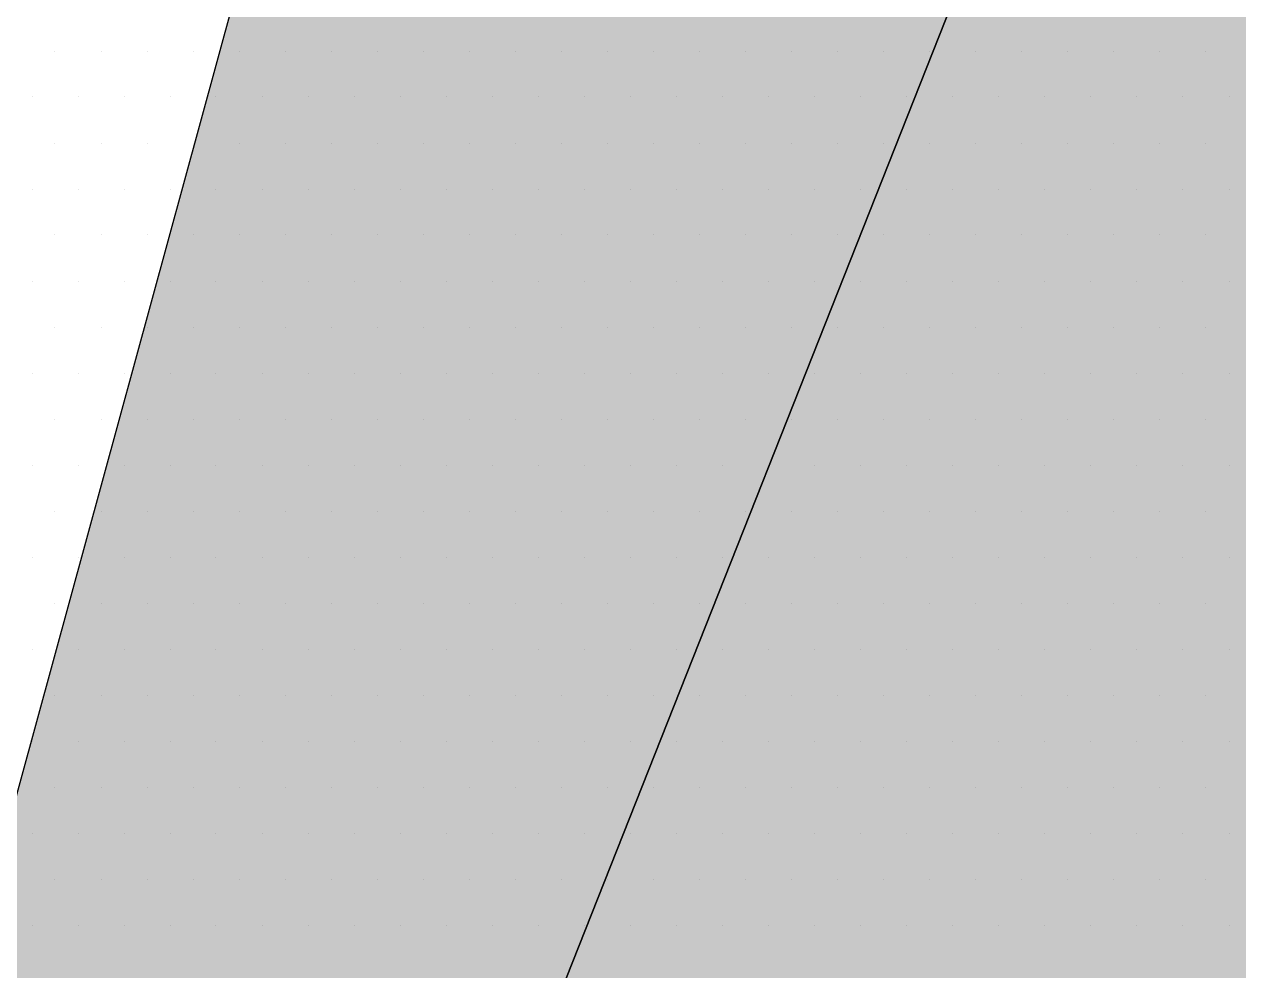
# Model space of a CAD drawing. Header units: metres. Extents: x 9606 to 9900, y 4805 to 4952.
# Drawn here: x 9864.38 to 9864.864, y 4851.5308 to 4851.9079 of the extents above; entities that cross this region are included whole.
import ezdxf

# ---------------------------------------------------------------- set-up
doc = ezdxf.new("R2010")
doc.units = ezdxf.units.M
doc.header["$LTSCALE"] = 2
doc.linetypes.add('CACHEX2', pattern=[0.75, 0.5, -0.25])
for name, color, linetype in [('CARTOUCHE', 7, 'Continuous'), ('LOGO', 4, 'Continuous'), ('rosace', 7, 'Continuous')]:
    doc.layers.add(name, color=color, linetype=linetype)

# ---------------------------------------------------------------- blocks, each defined once
blk = doc.blocks.new('A$C715108E3')
at = {"layer": 'LOGO', "color": 131}
for p, q in [((-11.7174, -16.6339), (-11.7174, -16.6339)), ((-11.6252, -16.6339), (-11.6252, -16.6339)), ((-11.5338, -16.6339), (-11.5338, -16.6339)), ((-11.442, -16.6339), (-11.442, -16.6339)), ((-11.3501, -16.6339), (-11.3501, -16.6339)), ((-11.2587, -16.6339), (-11.2587, -16.6339)), ((-11.1668, -16.6339), (-11.1668, -16.6339)), ((-11.0748, -16.6339), (-11.0748, -16.6339)), ((-10.9835, -16.6339), (-10.9835, -16.6339)), ((-10.8917, -16.6339), (-10.8917, -16.6339)), ((-10.7995, -16.6339), (-10.7995, -16.6339)), ((-10.7084, -16.6339), (-10.7084, -16.6339)), ((-10.6166, -16.6339), (-10.6166, -16.6339)), ((-10.5248, -16.6339), (-10.5248, -16.6339)), ((-10.4327, -16.6339), (-10.4327, -16.6339)), ((-10.3415, -16.6339), (-10.3415, -16.6339)), ((-10.2496, -16.6339), (-10.2496, -16.6339)), ((-10.1578, -16.6339), (-10.1578, -16.6339)), ((-10.0662, -16.6339), (-10.0662, -16.6339)), ((-9.9741, -16.6339), (-9.9741, -16.6339)), ((-9.8823, -16.6339), (-9.8823, -16.6339)), ((-9.7912, -16.6339), (-9.7912, -16.6339)), ((-9.699, -16.6339), (-9.699, -16.6339)), ((-9.6072, -16.6339), (-9.6072, -16.6339)), ((-9.5159, -16.6339), (-9.5159, -16.6339)), ((-9.4239, -16.6339), (-9.4239, -16.6339)), ((-11.7628, -16.7251), (-11.7628, -16.7251)), ((-11.6713, -16.7251), (-11.6713, -16.7251)), ((-11.5795, -16.7251), (-11.5795, -16.7251)), ((-11.4877, -16.7251), (-11.4877, -16.7251)), ((-11.3966, -16.7251), (-11.3966, -16.7251)), ((-11.3046, -16.7251), (-11.3046, -16.7251)), ((-11.2126, -16.7251), (-11.2126, -16.7251)), ((-11.1213, -16.7251), (-11.1213, -16.7251)), ((-11.0293, -16.7251), (-11.0293, -16.7251)), ((-10.9374, -16.7251), (-10.9374, -16.7251)), ((-10.846, -16.7251), (-10.846, -16.7251)), ((-10.754, -16.7251), (-10.754, -16.7251)), ((-10.6619, -16.7251), (-10.6619, -16.7251)), ((-10.5703, -16.7251), (-10.5703, -16.7251)), ((-10.479, -16.7251), (-10.479, -16.7251)), ((-10.3868, -16.7251), (-10.3868, -16.7251)), ((-10.295, -16.7251), (-10.295, -16.7251)), ((-10.2037, -16.7251), (-10.2037, -16.7251)), ((-10.1117, -16.7251), (-10.1117, -16.7251)), ((-10.0199, -16.7251), (-10.0199, -16.7251)), ((-9.9286, -16.7251), (-9.9286, -16.7251)), ((-9.8369, -16.7251), (-9.8369, -16.7251)), ((-9.7449, -16.7251), (-9.7449, -16.7251)), ((-9.6537, -16.7251), (-9.6537, -16.7251)), ((-9.5616, -16.7251), (-9.5616, -16.7251)), ((-9.4696, -16.7251), (-9.4696, -16.7251)), ((-9.3778, -16.7251), (-9.3778, -16.7251)), ((-11.7174, -16.8175), (-11.7174, -16.8175)), ((-11.6252, -16.8175), (-11.6252, -16.8175)), ((-11.5338, -16.8175), (-11.5338, -16.8175)), ((-11.442, -16.8175), (-11.442, -16.8175)), ((-11.3501, -16.8175), (-11.3501, -16.8175)), ((-11.2587, -16.8175), (-11.2587, -16.8175)), ((-11.1668, -16.8175), (-11.1668, -16.8175)), ((-11.0748, -16.8175), (-11.0748, -16.8175)), ((-10.9835, -16.8175), (-10.9835, -16.8175)), ((-10.8917, -16.8175), (-10.8917, -16.8175)), ((-10.7995, -16.8175), (-10.7995, -16.8175)), ((-10.7084, -16.8175), (-10.7084, -16.8175)), ((-10.6166, -16.8175), (-10.6166, -16.8175)), ((-10.5248, -16.8175), (-10.5248, -16.8175)), ((-10.4327, -16.8175), (-10.4327, -16.8175)), ((-10.3415, -16.8175), (-10.3415, -16.8175)), ((-10.2496, -16.8175), (-10.2496, -16.8175)), ((-10.1578, -16.8175), (-10.1578, -16.8175)), ((-10.0662, -16.8175), (-10.0662, -16.8175)), ((-9.9741, -16.8175), (-9.9741, -16.8175)), ((-9.8823, -16.8175), (-9.8823, -16.8175)), ((-9.7912, -16.8175), (-9.7912, -16.8175)), ((-9.699, -16.8175), (-9.699, -16.8175)), ((-9.6072, -16.8175), (-9.6072, -16.8175)), ((-9.5159, -16.8175), (-9.5159, -16.8175)), ((-9.4239, -16.8175), (-9.4239, -16.8175)), ((-11.7628, -16.909), (-11.7628, -16.909)), ((-11.6713, -16.909), (-11.6713, -16.909)), ((-11.5795, -16.909), (-11.5795, -16.909)), ((-11.4877, -16.909), (-11.4877, -16.909)), ((-11.3966, -16.909), (-11.3966, -16.909)), ((-11.3046, -16.909), (-11.3046, -16.909)), ((-11.2126, -16.909), (-11.2126, -16.909)), ((-11.1213, -16.909), (-11.1213, -16.909)), ((-11.0293, -16.909), (-11.0293, -16.909)), ((-10.9374, -16.909), (-10.9374, -16.909)), ((-10.846, -16.909), (-10.846, -16.909)), ((-10.754, -16.909), (-10.754, -16.909)), ((-10.6619, -16.909), (-10.6619, -16.909)), ((-10.5703, -16.909), (-10.5703, -16.909)), ((-10.479, -16.909), (-10.479, -16.909)), ((-10.3868, -16.909), (-10.3868, -16.909)), ((-10.295, -16.909), (-10.295, -16.909)), ((-10.2037, -16.909), (-10.2037, -16.909)), ((-10.1117, -16.909), (-10.1117, -16.909)), ((-10.0199, -16.909), (-10.0199, -16.909)), ((-9.9286, -16.909), (-9.9286, -16.909)), ((-9.8369, -16.909), (-9.8369, -16.909)), ((-9.7449, -16.909), (-9.7449, -16.909)), ((-9.6537, -16.909), (-9.6537, -16.909)), ((-9.5616, -16.909), (-9.5616, -16.909)), ((-9.4696, -16.909), (-9.4696, -16.909)), ((-9.3778, -16.909), (-9.3778, -16.909)), ((-11.7174, -17.0003), (-11.7174, -17.0003)), ((-11.6252, -17.0003), (-11.6252, -17.0003)), ((-11.5338, -17.0003), (-11.5338, -17.0003)), ((-11.442, -17.0003), (-11.442, -17.0003)), ((-11.3501, -17.0003), (-11.3501, -17.0003)), ((-11.2587, -17.0003), (-11.2587, -17.0003)), ((-11.1668, -17.0003), (-11.1668, -17.0003)), ((-11.0748, -17.0003), (-11.0748, -17.0003)), ((-10.9835, -17.0003), (-10.9835, -17.0003)), ((-10.8917, -17.0003), (-10.8917, -17.0003)), ((-10.7995, -17.0003), (-10.7995, -17.0003)), ((-10.7084, -17.0003), (-10.7084, -17.0003)), ((-10.6166, -17.0003), (-10.6166, -17.0003)), ((-10.5248, -17.0003), (-10.5248, -17.0003)), ((-10.4327, -17.0003), (-10.4327, -17.0003)), ((-10.3415, -17.0003), (-10.3415, -17.0003)), ((-10.2496, -17.0003), (-10.2496, -17.0003)), ((-10.1578, -17.0003), (-10.1578, -17.0003)), ((-10.0662, -17.0003), (-10.0662, -17.0003)), ((-9.9741, -17.0003), (-9.9741, -17.0003)), ((-9.8823, -17.0003), (-9.8823, -17.0003)), ((-9.7912, -17.0003), (-9.7912, -17.0003)), ((-9.699, -17.0003), (-9.699, -17.0003)), ((-9.6072, -17.0003), (-9.6072, -17.0003)), ((-9.5159, -17.0003), (-9.5159, -17.0003)), ((-9.4239, -17.0003), (-9.4239, -17.0003)), ((-11.7628, -17.0928), (-11.7628, -17.0928)), ((-11.6713, -17.0928), (-11.6713, -17.0928)), ((-11.5795, -17.0928), (-11.5795, -17.0928)), ((-11.4877, -17.0928), (-11.4877, -17.0928)), ((-11.3966, -17.0928), (-11.3966, -17.0928)), ((-11.3046, -17.0928), (-11.3046, -17.0928)), ((-11.2126, -17.0928), (-11.2126, -17.0928)), ((-11.1213, -17.0928), (-11.1213, -17.0928)), ((-11.0293, -17.0928), (-11.0293, -17.0928)), ((-10.9374, -17.0928), (-10.9374, -17.0928)), ((-10.846, -17.0928), (-10.846, -17.0928)), ((-10.754, -17.0928), (-10.754, -17.0928)), ((-10.6619, -17.0928), (-10.6619, -17.0928)), ((-10.5703, -17.0928), (-10.5703, -17.0928)), ((-10.479, -17.0928), (-10.479, -17.0928)), ((-10.3868, -17.0928), (-10.3868, -17.0928)), ((-10.295, -17.0928), (-10.295, -17.0928)), ((-10.2037, -17.0928), (-10.2037, -17.0928)), ((-10.1117, -17.0928), (-10.1117, -17.0928)), ((-10.0199, -17.0928), (-10.0199, -17.0928)), ((-9.9286, -17.0928), (-9.9286, -17.0928)), ((-9.8369, -17.0928), (-9.8369, -17.0928)), ((-9.7449, -17.0928), (-9.7449, -17.0928)), ((-9.6537, -17.0928), (-9.6537, -17.0928)), ((-9.5616, -17.0928), (-9.5616, -17.0928)), ((-9.4696, -17.0928), (-9.4696, -17.0928)), ((-9.3778, -17.0928), (-9.3778, -17.0928)), ((-11.7174, -17.1843), (-11.7174, -17.1843)), ((-11.6252, -17.1843), (-11.6252, -17.1843)), ((-11.5338, -17.1843), (-11.5338, -17.1843)), ((-11.442, -17.1843), (-11.442, -17.1843)), ((-11.3501, -17.1843), (-11.3501, -17.1843)), ((-11.2587, -17.1843), (-11.2587, -17.1843)), ((-11.1668, -17.1843), (-11.1668, -17.1843)), ((-11.0748, -17.1843), (-11.0748, -17.1843)), ((-10.9835, -17.1843), (-10.9835, -17.1843)), ((-10.8917, -17.1843), (-10.8917, -17.1843)), ((-10.7995, -17.1843), (-10.7995, -17.1843)), ((-10.7084, -17.1843), (-10.7084, -17.1843)), ((-10.6166, -17.1843), (-10.6166, -17.1843)), ((-10.5248, -17.1843), (-10.5248, -17.1843)), ((-10.4327, -17.1843), (-10.4327, -17.1843)), ((-10.3415, -17.1843), (-10.3415, -17.1843)), ((-10.2496, -17.1843), (-10.2496, -17.1843)), ((-10.1578, -17.1843), (-10.1578, -17.1843)), ((-10.0662, -17.1843), (-10.0662, -17.1843)), ((-9.9741, -17.1843), (-9.9741, -17.1843)), ((-9.8823, -17.1843), (-9.8823, -17.1843)), ((-9.7912, -17.1843), (-9.7912, -17.1843)), ((-9.699, -17.1843), (-9.699, -17.1843)), ((-9.6072, -17.1843), (-9.6072, -17.1843)), ((-9.5159, -17.1843), (-9.5159, -17.1843)), ((-9.4239, -17.1843), (-9.4239, -17.1843)), ((-11.7628, -17.2756), (-11.7628, -17.2756)), ((-11.6713, -17.2756), (-11.6713, -17.2756)), ((-11.5795, -17.2756), (-11.5795, -17.2756)), ((-11.4877, -17.2756), (-11.4877, -17.2756)), ((-11.3966, -17.2756), (-11.3966, -17.2756)), ((-11.3046, -17.2756), (-11.3046, -17.2756)), ((-11.2126, -17.2756), (-11.2126, -17.2756)), ((-11.1213, -17.2756), (-11.1213, -17.2756)), ((-11.0293, -17.2756), (-11.0293, -17.2756)), ((-10.9374, -17.2756), (-10.9374, -17.2756)), ((-10.846, -17.2756), (-10.846, -17.2756)), ((-10.754, -17.2756), (-10.754, -17.2756)), ((-10.6619, -17.2756), (-10.6619, -17.2756)), ((-10.5703, -17.2756), (-10.5703, -17.2756)), ((-10.479, -17.2756), (-10.479, -17.2756)), ((-10.3868, -17.2756), (-10.3868, -17.2756)), ((-10.295, -17.2756), (-10.295, -17.2756)), ((-10.2037, -17.2756), (-10.2037, -17.2756)), ((-10.1117, -17.2756), (-10.1117, -17.2756)), ((-10.0199, -17.2756), (-10.0199, -17.2756)), ((-9.9286, -17.2756), (-9.9286, -17.2756)), ((-9.8369, -17.2756), (-9.8369, -17.2756)), ((-9.7449, -17.2756), (-9.7449, -17.2756)), ((-9.6537, -17.2756), (-9.6537, -17.2756)), ((-9.5616, -17.2756), (-9.5616, -17.2756)), ((-9.4696, -17.2756), (-9.4696, -17.2756)), ((-9.3778, -17.2756), (-9.3778, -17.2756)), ((-11.7174, -17.368), (-11.7174, -17.368)), ((-11.6252, -17.368), (-11.6252, -17.368)), ((-11.5338, -17.368), (-11.5338, -17.368)), ((-11.442, -17.368), (-11.442, -17.368)), ((-11.3501, -17.368), (-11.3501, -17.368)), ((-11.2587, -17.368), (-11.2587, -17.368)), ((-11.1668, -17.368), (-11.1668, -17.368)), ((-11.0748, -17.368), (-11.0748, -17.368)), ((-10.9835, -17.368), (-10.9835, -17.368)), ((-10.8917, -17.368), (-10.8917, -17.368)), ((-10.7995, -17.368), (-10.7995, -17.368)), ((-10.7084, -17.368), (-10.7084, -17.368)), ((-10.6166, -17.368), (-10.6166, -17.368)), ((-10.5248, -17.368), (-10.5248, -17.368)), ((-10.4327, -17.368), (-10.4327, -17.368)), ((-10.3415, -17.368), (-10.3415, -17.368)), ((-10.2496, -17.368), (-10.2496, -17.368)), ((-10.1578, -17.368), (-10.1578, -17.368)), ((-10.0662, -17.368), (-10.0662, -17.368)), ((-9.9741, -17.368), (-9.9741, -17.368)), ((-9.8823, -17.368), (-9.8823, -17.368)), ((-9.7912, -17.368), (-9.7912, -17.368)), ((-9.699, -17.368), (-9.699, -17.368)), ((-9.6072, -17.368), (-9.6072, -17.368)), ((-9.5159, -17.368), (-9.5159, -17.368)), ((-9.4239, -17.368), (-9.4239, -17.368)), ((-11.7628, -17.4592), (-11.7628, -17.4592)), ((-11.6713, -17.4592), (-11.6713, -17.4592)), ((-11.5795, -17.4592), (-11.5795, -17.4592)), ((-11.4877, -17.4592), (-11.4877, -17.4592)), ((-11.3966, -17.4592), (-11.3966, -17.4592)), ((-11.3046, -17.4592), (-11.3046, -17.4592)), ((-11.2126, -17.4592), (-11.2126, -17.4592)), ((-11.1213, -17.4592), (-11.1213, -17.4592)), ((-11.0293, -17.4592), (-11.0293, -17.4592)), ((-10.9374, -17.4592), (-10.9374, -17.4592)), ((-10.846, -17.4592), (-10.846, -17.4592)), ((-10.754, -17.4592), (-10.754, -17.4592)), ((-10.6619, -17.4592), (-10.6619, -17.4592)), ((-10.5703, -17.4592), (-10.5703, -17.4592)), ((-10.479, -17.4592), (-10.479, -17.4592)), ((-10.3868, -17.4592), (-10.3868, -17.4592)), ((-10.295, -17.4592), (-10.295, -17.4592)), ((-10.2037, -17.4592), (-10.2037, -17.4592)), ((-10.1117, -17.4592), (-10.1117, -17.4592)), ((-10.0199, -17.4592), (-10.0199, -17.4592)), ((-9.9286, -17.4592), (-9.9286, -17.4592)), ((-9.8369, -17.4592), (-9.8369, -17.4592)), ((-9.7449, -17.4592), (-9.7449, -17.4592)), ((-9.6537, -17.4592), (-9.6537, -17.4592)), ((-9.5616, -17.4592), (-9.5616, -17.4592)), ((-9.4696, -17.4592), (-9.4696, -17.4592)), ((-9.3778, -17.4592), (-9.3778, -17.4592)), ((-11.7174, -17.5507), (-11.7174, -17.5507)), ((-11.6252, -17.5507), (-11.6252, -17.5507)), ((-11.5338, -17.5507), (-11.5338, -17.5507)), ((-11.442, -17.5507), (-11.442, -17.5507)), ((-11.3501, -17.5507), (-11.3501, -17.5507)), ((-11.2587, -17.5507), (-11.2587, -17.5507)), ((-11.1668, -17.5507), (-11.1668, -17.5507)), ((-11.0748, -17.5507), (-11.0748, -17.5507)), ((-10.9835, -17.5507), (-10.9835, -17.5507)), ((-10.8917, -17.5507), (-10.8917, -17.5507)), ((-10.7995, -17.5507), (-10.7995, -17.5507)), ((-10.7084, -17.5507), (-10.7084, -17.5507)), ((-10.6166, -17.5507), (-10.6166, -17.5507)), ((-10.5248, -17.5507), (-10.5248, -17.5507)), ((-10.4327, -17.5507), (-10.4327, -17.5507)), ((-10.3415, -17.5507), (-10.3415, -17.5507)), ((-10.2496, -17.5507), (-10.2496, -17.5507)), ((-10.1578, -17.5507), (-10.1578, -17.5507)), ((-10.0662, -17.5507), (-10.0662, -17.5507)), ((-9.9741, -17.5507), (-9.9741, -17.5507)), ((-9.8823, -17.5507), (-9.8823, -17.5507)), ((-9.7912, -17.5507), (-9.7912, -17.5507)), ((-9.699, -17.5507), (-9.699, -17.5507)), ((-9.6072, -17.5507), (-9.6072, -17.5507)), ((-9.5159, -17.5507), (-9.5159, -17.5507)), ((-9.4239, -17.5507), (-9.4239, -17.5507)), ((-11.7628, -17.6431), (-11.7628, -17.6431)), ((-11.6713, -17.6431), (-11.6713, -17.6431)), ((-11.5795, -17.6431), (-11.5795, -17.6431)), ((-11.4877, -17.6431), (-11.4877, -17.6431)), ((-11.3966, -17.6431), (-11.3966, -17.6431)), ((-11.3046, -17.6431), (-11.3046, -17.6431)), ((-11.2126, -17.6431), (-11.2126, -17.6431)), ((-11.1213, -17.6431), (-11.1213, -17.6431)), ((-11.0293, -17.6431), (-11.0293, -17.6431)), ((-10.9374, -17.6431), (-10.9374, -17.6431)), ((-10.846, -17.6431), (-10.846, -17.6431)), ((-10.754, -17.6431), (-10.754, -17.6431)), ((-10.6619, -17.6431), (-10.6619, -17.6431)), ((-10.5703, -17.6431), (-10.5703, -17.6431)), ((-10.479, -17.6431), (-10.479, -17.6431)), ((-10.3868, -17.6431), (-10.3868, -17.6431)), ((-10.295, -17.6431), (-10.295, -17.6431)), ((-10.2037, -17.6431), (-10.2037, -17.6431)), ((-10.1117, -17.6431), (-10.1117, -17.6431)), ((-10.0199, -17.6431), (-10.0199, -17.6431)), ((-9.9286, -17.6431), (-9.9286, -17.6431)), ((-9.8369, -17.6431), (-9.8369, -17.6431)), ((-9.7449, -17.6431), (-9.7449, -17.6431)), ((-9.6537, -17.6431), (-9.6537, -17.6431)), ((-9.5616, -17.6431), (-9.5616, -17.6431)), ((-9.4696, -17.6431), (-9.4696, -17.6431)), ((-9.3778, -17.6431), (-9.3778, -17.6431)), ((-11.7174, -17.7343), (-11.7174, -17.7343)), ((-11.6252, -17.7343), (-11.6252, -17.7343)), ((-11.5338, -17.7343), (-11.5338, -17.7343)), ((-11.442, -17.7343), (-11.442, -17.7343)), ((-11.3501, -17.7343), (-11.3501, -17.7343)), ((-11.2587, -17.7343), (-11.2587, -17.7343)), ((-11.1668, -17.7343), (-11.1668, -17.7343)), ((-11.0748, -17.7343), (-11.0748, -17.7343)), ((-10.9835, -17.7343), (-10.9835, -17.7343)), ((-10.8917, -17.7343), (-10.8917, -17.7343)), ((-10.7995, -17.7343), (-10.7995, -17.7343)), ((-10.7084, -17.7343), (-10.7084, -17.7343)), ((-10.6166, -17.7343), (-10.6166, -17.7343)), ((-10.5248, -17.7343), (-10.5248, -17.7343)), ((-10.4327, -17.7343), (-10.4327, -17.7343)), ((-10.3415, -17.7343), (-10.3415, -17.7343)), ((-10.2496, -17.7343), (-10.2496, -17.7343)), ((-10.1578, -17.7343), (-10.1578, -17.7343)), ((-10.0662, -17.7343), (-10.0662, -17.7343)), ((-9.9741, -17.7343), (-9.9741, -17.7343)), ((-9.8823, -17.7343), (-9.8823, -17.7343)), ((-9.7912, -17.7343), (-9.7912, -17.7343)), ((-9.699, -17.7343), (-9.699, -17.7343)), ((-9.6072, -17.7343), (-9.6072, -17.7343)), ((-9.5159, -17.7343), (-9.5159, -17.7343)), ((-9.4239, -17.7343), (-9.4239, -17.7343)), ((-11.7628, -17.8258), (-11.7628, -17.8258)), ((-11.6713, -17.8258), (-11.6713, -17.8258)), ((-11.5795, -17.8258), (-11.5795, -17.8258)), ((-11.4877, -17.8258), (-11.4877, -17.8258)), ((-11.3966, -17.8258), (-11.3966, -17.8258)), ((-11.3046, -17.8258), (-11.3046, -17.8258)), ((-11.2126, -17.8258), (-11.2126, -17.8258)), ((-11.1213, -17.8258), (-11.1213, -17.8258)), ((-11.0293, -17.8258), (-11.0293, -17.8258)), ((-10.9374, -17.8258), (-10.9374, -17.8258)), ((-10.846, -17.8258), (-10.846, -17.8258)), ((-10.754, -17.8258), (-10.754, -17.8258)), ((-10.6619, -17.8258), (-10.6619, -17.8258)), ((-10.5703, -17.8258), (-10.5703, -17.8258)), ((-10.479, -17.8258), (-10.479, -17.8258)), ((-10.3868, -17.8258), (-10.3868, -17.8258)), ((-10.295, -17.8258), (-10.295, -17.8258)), ((-10.2037, -17.8258), (-10.2037, -17.8258)), ((-10.1117, -17.8258), (-10.1117, -17.8258)), ((-10.0199, -17.8258), (-10.0199, -17.8258)), ((-9.9286, -17.8258), (-9.9286, -17.8258)), ((-9.8369, -17.8258), (-9.8369, -17.8258)), ((-9.7449, -17.8258), (-9.7449, -17.8258)), ((-9.6537, -17.8258), (-9.6537, -17.8258)), ((-9.5616, -17.8258), (-9.5616, -17.8258)), ((-9.4696, -17.8258), (-9.4696, -17.8258)), ((-9.3778, -17.8258), (-9.3778, -17.8258)), ((-11.7174, -17.9182), (-11.7174, -17.9182)), ((-11.6252, -17.9182), (-11.6252, -17.9182)), ((-11.5338, -17.9182), (-11.5338, -17.9182)), ((-11.442, -17.9182), (-11.442, -17.9182)), ((-11.3501, -17.9182), (-11.3501, -17.9182)), ((-11.2587, -17.9182), (-11.2587, -17.9182)), ((-11.1668, -17.9182), (-11.1668, -17.9182)), ((-11.0748, -17.9182), (-11.0748, -17.9182)), ((-10.9835, -17.9182), (-10.9835, -17.9182)), ((-10.8917, -17.9182), (-10.8917, -17.9182)), ((-10.7995, -17.9182), (-10.7995, -17.9182)), ((-10.7084, -17.9182), (-10.7084, -17.9182)), ((-10.6166, -17.9182), (-10.6166, -17.9182)), ((-10.5248, -17.9182), (-10.5248, -17.9182)), ((-10.4327, -17.9182), (-10.4327, -17.9182)), ((-10.3415, -17.9182), (-10.3415, -17.9182)), ((-10.2496, -17.9182), (-10.2496, -17.9182)), ((-10.1578, -17.9182), (-10.1578, -17.9182)), ((-10.0662, -17.9182), (-10.0662, -17.9182)), ((-9.9741, -17.9182), (-9.9741, -17.9182)), ((-9.8823, -17.9182), (-9.8823, -17.9182)), ((-9.7912, -17.9182), (-9.7912, -17.9182)), ((-9.699, -17.9182), (-9.699, -17.9182)), ((-9.6072, -17.9182), (-9.6072, -17.9182)), ((-9.5159, -17.9182), (-9.5159, -17.9182)), ((-9.4239, -17.9182), (-9.4239, -17.9182)), ((-11.7628, -18.0097), (-11.7628, -18.0097)), ((-11.6713, -18.0097), (-11.6713, -18.0097)), ((-11.5795, -18.0097), (-11.5795, -18.0097)), ((-11.4877, -18.0097), (-11.4877, -18.0097)), ((-11.3966, -18.0097), (-11.3966, -18.0097)), ((-11.3046, -18.0097), (-11.3046, -18.0097)), ((-11.2126, -18.0097), (-11.2126, -18.0097)), ((-11.1213, -18.0097), (-11.1213, -18.0097)), ((-11.0293, -18.0097), (-11.0293, -18.0097)), ((-10.9374, -18.0097), (-10.9374, -18.0097)), ((-10.846, -18.0097), (-10.846, -18.0097)), ((-10.754, -18.0097), (-10.754, -18.0097)), ((-10.6619, -18.0097), (-10.6619, -18.0097)), ((-10.5703, -18.0097), (-10.5703, -18.0097)), ((-10.479, -18.0097), (-10.479, -18.0097)), ((-10.3868, -18.0097), (-10.3868, -18.0097)), ((-10.295, -18.0097), (-10.295, -18.0097)), ((-10.2037, -18.0097), (-10.2037, -18.0097)), ((-10.1117, -18.0097), (-10.1117, -18.0097)), ((-10.0199, -18.0097), (-10.0199, -18.0097)), ((-9.9286, -18.0097), (-9.9286, -18.0097)), ((-9.8369, -18.0097), (-9.8369, -18.0097)), ((-9.7449, -18.0097), (-9.7449, -18.0097)), ((-9.6537, -18.0097), (-9.6537, -18.0097)), ((-9.5616, -18.0097), (-9.5616, -18.0097)), ((-9.4696, -18.0097), (-9.4696, -18.0097)), ((-9.3778, -18.0097), (-9.3778, -18.0097)), ((-11.7174, -18.1009), (-11.7174, -18.1009)), ((-11.6252, -18.1009), (-11.6252, -18.1009)), ((-11.5338, -18.1009), (-11.5338, -18.1009)), ((-11.442, -18.1009), (-11.442, -18.1009)), ((-11.3501, -18.1009), (-11.3501, -18.1009)), ((-11.2587, -18.1009), (-11.2587, -18.1009)), ((-11.1668, -18.1009), (-11.1668, -18.1009)), ((-11.0748, -18.1009), (-11.0748, -18.1009)), ((-10.9835, -18.1009), (-10.9835, -18.1009)), ((-10.8917, -18.1009), (-10.8917, -18.1009)), ((-10.7995, -18.1009), (-10.7995, -18.1009)), ((-10.7084, -18.1009), (-10.7084, -18.1009)), ((-10.6166, -18.1009), (-10.6166, -18.1009)), ((-10.5248, -18.1009), (-10.5248, -18.1009)), ((-10.4327, -18.1009), (-10.4327, -18.1009)), ((-10.3415, -18.1009), (-10.3415, -18.1009)), ((-10.2496, -18.1009), (-10.2496, -18.1009)), ((-10.1578, -18.1009), (-10.1578, -18.1009)), ((-10.0662, -18.1009), (-10.0662, -18.1009)), ((-9.9741, -18.1009), (-9.9741, -18.1009)), ((-9.8823, -18.1009), (-9.8823, -18.1009)), ((-9.7912, -18.1009), (-9.7912, -18.1009)), ((-9.699, -18.1009), (-9.699, -18.1009)), ((-9.6072, -18.1009), (-9.6072, -18.1009)), ((-9.5159, -18.1009), (-9.5159, -18.1009)), ((-9.4239, -18.1009), (-9.4239, -18.1009)), ((-11.7628, -18.1933), (-11.7628, -18.1933)), ((-11.6713, -18.1933), (-11.6713, -18.1933)), ((-11.5795, -18.1933), (-11.5795, -18.1933)), ((-11.4877, -18.1933), (-11.4877, -18.1933)), ((-11.3966, -18.1933), (-11.3966, -18.1933)), ((-11.3046, -18.1933), (-11.3046, -18.1933)), ((-11.2126, -18.1933), (-11.2126, -18.1933)), ((-11.1213, -18.1933), (-11.1213, -18.1933)), ((-11.0293, -18.1933), (-11.0293, -18.1933)), ((-10.9374, -18.1933), (-10.9374, -18.1933)), ((-10.846, -18.1933), (-10.846, -18.1933)), ((-10.754, -18.1933), (-10.754, -18.1933)), ((-10.6619, -18.1933), (-10.6619, -18.1933)), ((-10.5703, -18.1933), (-10.5703, -18.1933)), ((-10.479, -18.1933), (-10.479, -18.1933)), ((-10.3868, -18.1933), (-10.3868, -18.1933)), ((-10.295, -18.1933), (-10.295, -18.1933)), ((-10.2037, -18.1933), (-10.2037, -18.1933)), ((-10.1117, -18.1933), (-10.1117, -18.1933)), ((-10.0199, -18.1933), (-10.0199, -18.1933)), ((-9.9286, -18.1933), (-9.9286, -18.1933)), ((-9.8369, -18.1933), (-9.8369, -18.1933)), ((-9.7449, -18.1933), (-9.7449, -18.1933)), ((-9.6537, -18.1933), (-9.6537, -18.1933)), ((-9.5616, -18.1933), (-9.5616, -18.1933)), ((-9.4696, -18.1933), (-9.4696, -18.1933)), ((-9.3778, -18.1933), (-9.3778, -18.1933)), ((-11.7174, -18.2848), (-11.7174, -18.2848)), ((-11.6252, -18.2848), (-11.6252, -18.2848)), ((-11.5338, -18.2848), (-11.5338, -18.2848)), ((-11.442, -18.2848), (-11.442, -18.2848)), ((-11.3501, -18.2848), (-11.3501, -18.2848)), ((-11.2587, -18.2848), (-11.2587, -18.2848)), ((-11.1668, -18.2848), (-11.1668, -18.2848)), ((-11.0748, -18.2848), (-11.0748, -18.2848)), ((-10.9835, -18.2848), (-10.9835, -18.2848)), ((-10.8917, -18.2848), (-10.8917, -18.2848)), ((-10.7995, -18.2848), (-10.7995, -18.2848)), ((-10.7084, -18.2848), (-10.7084, -18.2848)), ((-10.6166, -18.2848), (-10.6166, -18.2848)), ((-10.5248, -18.2848), (-10.5248, -18.2848)), ((-10.4327, -18.2848), (-10.4327, -18.2848)), ((-10.3415, -18.2848), (-10.3415, -18.2848)), ((-10.2496, -18.2848), (-10.2496, -18.2848)), ((-10.1578, -18.2848), (-10.1578, -18.2848)), ((-10.0662, -18.2848), (-10.0662, -18.2848)), ((-9.9741, -18.2848), (-9.9741, -18.2848)), ((-9.8823, -18.2848), (-9.8823, -18.2848)), ((-9.7912, -18.2848), (-9.7912, -18.2848)), ((-9.699, -18.2848), (-9.699, -18.2848)), ((-9.6072, -18.2848), (-9.6072, -18.2848)), ((-9.5159, -18.2848), (-9.5159, -18.2848)), ((-9.4239, -18.2848), (-9.4239, -18.2848)), ((-11.7628, -18.3761), (-11.7628, -18.3761)), ((-11.6713, -18.3761), (-11.6713, -18.3761)), ((-11.5795, -18.3761), (-11.5795, -18.3761)), ((-11.4877, -18.3761), (-11.4877, -18.3761)), ((-11.3966, -18.3761), (-11.3966, -18.3761)), ((-11.3046, -18.3761), (-11.3046, -18.3761)), ((-11.2126, -18.3761), (-11.2126, -18.3761)), ((-11.1213, -18.3761), (-11.1213, -18.3761)), ((-11.0293, -18.3761), (-11.0293, -18.3761)), ((-10.9374, -18.3761), (-10.9374, -18.3761)), ((-10.846, -18.3761), (-10.846, -18.3761)), ((-10.754, -18.3761), (-10.754, -18.3761)), ((-10.6619, -18.3761), (-10.6619, -18.3761)), ((-10.5703, -18.3761), (-10.5703, -18.3761)), ((-10.479, -18.3761), (-10.479, -18.3761)), ((-10.3868, -18.3761), (-10.3868, -18.3761)), ((-10.295, -18.3761), (-10.295, -18.3761)), ((-10.2037, -18.3761), (-10.2037, -18.3761)), ((-10.1117, -18.3761), (-10.1117, -18.3761)), ((-10.0199, -18.3761), (-10.0199, -18.3761)), ((-9.9286, -18.3761), (-9.9286, -18.3761)), ((-9.8369, -18.3761), (-9.8369, -18.3761)), ((-9.7449, -18.3761), (-9.7449, -18.3761)), ((-9.6537, -18.3761), (-9.6537, -18.3761)), ((-9.5616, -18.3761), (-9.5616, -18.3761)), ((-9.4696, -18.3761), (-9.4696, -18.3761)), ((-9.3778, -18.3761), (-9.3778, -18.3761))]:
    blk.add_line(p, q, dxfattribs=at)
blk = doc.blocks.new('A$C581E6685')
at = {"layer": 'rosace'}
for color, points in [(40, [(-39.8519, 24.2064), (-46.2303, 8.0935), (-42.1559, 23.0023)]), (32, [(-39.8519, 24.2064), (-38.5844, 21.5046), (-46.2303, 8.0935)])]:
    blk.add_hatch(color=color, dxfattribs=at).paths.add_polyline_path(points)
at = {"layer": 'rosace', "color": 40}
blk.add_lwpolyline([(-39.8519, 24.2064), (-46.2303, 8.0935), (-42.1559, 23.0023)], close=True, dxfattribs=at)
at = {"layer": 'rosace', "color": 32}
blk.add_lwpolyline([(-39.8519, 24.2064), (-38.584, 21.5046), (-46.2303, 8.0935)], close=True, dxfattribs=at)
at = {"layer": 'rosace', "color": 32, "linetype": 'CACHEX2', "ltscale": 1.5}
blk.add_ellipse((-38.0538, 23.8138), major_axis=(-19.0311, -3.534), ratio=0.590567, dxfattribs=at)
at = {"layer": 'rosace', "color": 32}
blk.add_ellipse((-37.6144, 23.8499), major_axis=(-13.5768, -4.2839), ratio=0.791971, dxfattribs=at)
at = {"layer": 'CARTOUCHE'}
blk.add_blockref('A$C715108E3', (-31.6739, 36.3189), dxfattribs=at)

msp = doc.modelspace()

# ---------------------------------------------------------------- block references
at = {"layer": 'CARTOUCHE', "xscale": 0.2, "yscale": 0.2, "zscale": 0.2}
msp.add_blockref('A$C581E6685', (9873.0705, 4847.96026), dxfattribs=at)

doc.saveas('drawing.dxf')
